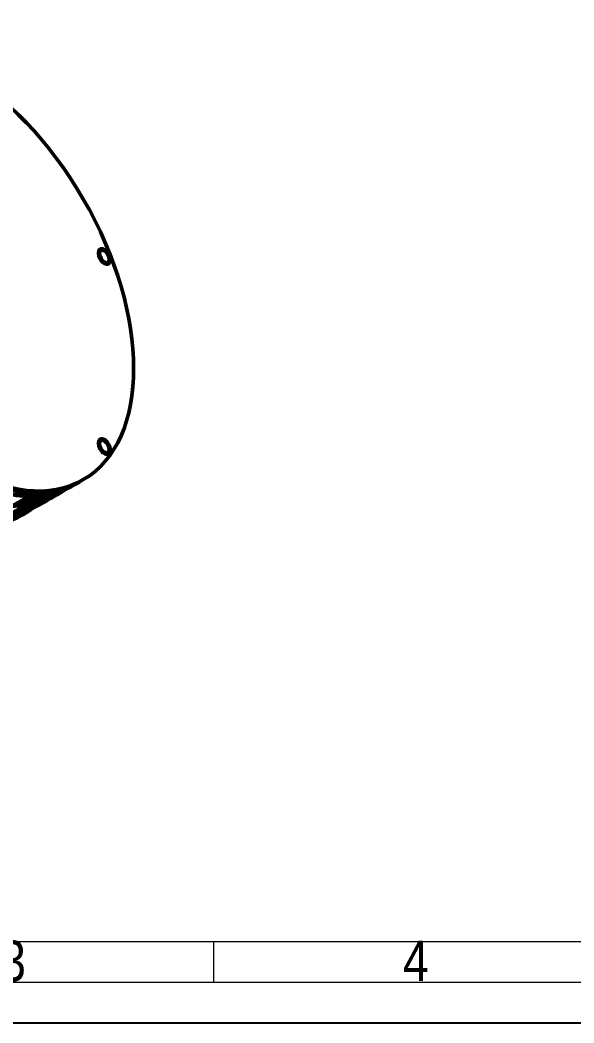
# Model space of a CAD drawing. Header units: millimetres. Extents: x 0 to 4200, y 0 to 2970.
# Drawn here: x 1361 to 2045, y 0 to 1238 of the extents above; entities that cross this region are included whole.
import ezdxf

# ---------------------------------------------------------------- set-up
doc = ezdxf.new("R2010")
doc.units = ezdxf.units.MM
doc.header["$LTSCALE"] = 10
doc.layers.add('Co ban', color=7, linetype='Continuous', lineweight=50)
for name, color, linetype, lineweight, true_color in [('Khung ban ve', 5, 'Continuous', 15, 0x0000ff), ('Manh khung ten', 7, 'Continuous', 15, 0x994c4c), ('Net chu', 30, 'Continuous', 15, 0xff7f00)]:
    doc.layers.add(name, color=color, linetype=linetype, lineweight=lineweight, true_color=true_color)
doc.styles.add('Linh_50', font='')
doc.styles.get('Linh_50').set_extended_font_data('VNI-Helve-Condense')

# ---------------------------------------------------------------- blocks, each defined once
blk = doc.blocks.new('Borders A3_Thuong')
at = {"layer": 'Khung ban ve'}
blk.add_line((410, 10), (20, 10), dxfattribs=at)
at = {"layer": 'Manh khung ten'}
for p, q in [((160, 10), (160, 5)), ((415, 5), (15, 5)), ((420, 0), (0, 0))]:
    blk.add_line(p, q, dxfattribs=at)
at = {"layer": 'Manh khung ten', "lineweight": 25}
blk.add_line((0, 0), (420, 0), dxfattribs=at)
at = {"layer": 'Net chu', "style": 'Linh_50'}
for s, p in [('3', (133.68, 5.16)), ('4', (183.38, 5.16))]:
    blk.add_text(s, height=5, dxfattribs=at).set_placement(p)

msp = doc.modelspace()

# ---------------------------------------------------------------- linework, layer by layer
at = {"layer": 'Co ban'}
for p, q in [((1435.92, 668.81), (1439.45, 670.85)), ((1397.29, 653.7), (1402.4, 656.65)), ((1406.11, 652.48), (1416.15, 658.28)), ((1407.01, 656.13), (1411.43, 658.68)), ((1411.61, 657.63), (1415.47, 659.86)), ((1414.12, 658.56), (1417.56, 660.54)), ((1415.71, 659.18), (1418.82, 660.97)), ((1353.14, 639.16), (1372.63, 650.41)), ((1355.19, 639.19), (1374.62, 650.41)), ((1355.61, 652.59), (1361.66, 656.09)), ((1357.25, 652.39), (1363.29, 655.88)), ((1380.79, 650.6), (1361.52, 639.48)), ((1370.58, 640.49), (1389.49, 651.4)), ((1373.29, 634.68), (1389.39, 643.98)), ((1373.37, 640.94), (1392.13, 651.77)), ((1374.35, 651.41), (1380.16, 654.76)), ((1376.07, 641.45), (1394.67, 652.19)), ((1376.4, 651.44), (1382.17, 654.77)), ((1388.37, 654.98), (1382.74, 651.73)), ((1384.89, 640.23), (1394.94, 646.03)), ((1385.8, 643.88), (1403.51, 654.11)), ((1390.4, 645.39), (1407.41, 655.21)), ((1391.79, 652.73), (1397.15, 655.83)), ((1392.91, 646.31), (1409.41, 655.83)), ((1394.5, 646.93), (1410.6, 656.23)), ((1394.58, 653.19), (1399.82, 656.22)), ((1349.37, 628.24), (1368.27, 639.15)), ((1352.07, 622.44), (1368.18, 631.73)), ((1352.15, 628.69), (1370.92, 639.53)), ((1354.86, 629.2), (1373.46, 639.94)), ((1363.68, 627.98), (1373.73, 633.78)), ((1364.58, 631.64), (1382.29, 641.86)), ((1369.18, 633.14), (1386.2, 642.96)), ((1371.7, 634.06), (1388.19, 643.59)), ((1347.97, 620.89), (1364.98, 630.71)), ((1350.48, 621.81), (1366.98, 631.34))]:
    msp.add_line(p, q, dxfattribs=at)
for centre, major_axis in [((1289.45, 930.66), (150, -259.81)), ((1465.51, 946.39), (-5.25, 9.09)), ((1465.51, 946.39), (-5.25, 9.09)), ((1465.51, 946.39), (-4.25, 7.36)), ((1465.51, 711.64), (5.25, -9.09)), ((1465.51, 711.64), (-5.25, 9.09)), ((1465.51, 711.64), (-4.25, 7.36))]:
    msp.add_ellipse(centre, major_axis=major_axis, ratio=0.5773503, dxfattribs=at)
msp.add_ellipse((1285.92, 928.62), major_axis=(150, -259.81), ratio=0.5773503, start_param=3.1415927, end_param=6.2831853, dxfattribs=at)
for points, knots in [([(1435.04, 668.31), (1422.12, 659.57), (1407.3, 653.94), (1371.89, 648.87), (1350.75, 650.81), (1306.73, 663.87), (1283.85, 675.01), (1238.68, 705.36), (1216.4, 724.57), (1174.71, 769.11), (1155.3, 794.44), (1121.32, 848.63), (1106.74, 877.49), (1083.91, 935.84), (1075.65, 965.32), (1068, 1011.59), (1066.46, 1029.08), (1066.4, 1045.74)], [3.8906062, 3.8906062, 3.8906062, 3.8906062, 4.159308, 4.159308, 4.4787229, 4.4787229, 4.7988943, 4.7988943, 5.1191752, 5.1191752, 5.4394096, 5.4394096, 5.7596158, 5.7596158, 6.0798345, 6.0798345, 6.2831853, 6.2831853, 6.2831853, 6.2831853]), ([(1423.99, 662.95), (1413.8, 657.74), (1402.64, 654.26), (1371.58, 649.88), (1350.49, 651.87), (1306.61, 665.02), (1283.84, 676.17), (1238.88, 706.49), (1216.71, 725.66), (1175.21, 770.09), (1155.88, 795.34), (1122.05, 849.38), (1107.54, 878.16), (1084.82, 936.32), (1076.6, 965.69), (1068.99, 1011.76), (1067.46, 1029.17), (1067.4, 1045.74)], [3.9613662, 3.9613662, 3.9613662, 3.9613662, 4.1606908, 4.1606908, 4.4812738, 4.4812738, 4.8010973, 4.8010973, 5.1208158, 5.1208158, 5.4405814, 5.4405814, 5.7603751, 5.7603751, 6.080156, 6.080156, 6.2831853, 6.2831853, 6.2831853, 6.2831853]), ([(1417.99, 659.04), (1404.12, 648.6), (1387.85, 641.94), (1350.68, 636.62), (1329.54, 638.57), (1285.52, 651.63), (1262.63, 662.77), (1217.46, 693.12), (1195.18, 712.33), (1153.49, 756.87), (1134.09, 782.19), (1100.1, 836.38), (1085.53, 865.24), (1062.7, 923.6), (1054.44, 953.07), (1046.79, 999.34), (1045.25, 1016.83), (1045.18, 1033.49)], [3.8612847, 3.8612847, 3.8612847, 3.8612847, 4.159308, 4.159308, 4.4787229, 4.4787229, 4.7988943, 4.7988943, 5.1191752, 5.1191752, 5.4394096, 5.4394096, 5.7596158, 5.7596158, 6.0798345, 6.0798345, 6.2831853, 6.2831853, 6.2831853, 6.2831853]), ([(1408.4, 653.8), (1396.73, 646.86), (1383.65, 642.32), (1350.37, 637.63), (1329.28, 639.62), (1285.4, 652.77), (1262.63, 663.92), (1217.67, 694.24), (1195.5, 713.41), (1153.99, 757.84), (1134.67, 783.1), (1100.84, 837.14), (1086.33, 865.91), (1063.6, 924.07), (1055.39, 953.44), (1047.78, 999.51), (1046.25, 1016.92), (1046.18, 1033.5)], [3.9240602, 3.9240602, 3.9240602, 3.9240602, 4.1606908, 4.1606908, 4.4812738, 4.4812738, 4.8010973, 4.8010973, 5.1208158, 5.1208158, 5.4405814, 5.4405814, 5.7603751, 5.7603751, 6.080156, 6.080156, 6.2831853, 6.2831853, 6.2831853, 6.2831853]), ([(1396.78, 646.79), (1382.91, 636.35), (1366.64, 629.7), (1329.47, 624.38), (1308.33, 626.32), (1264.3, 639.38), (1241.42, 650.52), (1196.25, 680.87), (1173.97, 700.08), (1132.28, 744.62), (1112.87, 769.94), (1078.89, 824.13), (1064.32, 853), (1041.49, 911.35), (1033.23, 940.83), (1025.57, 987.09), (1024.04, 1004.59), (1023.97, 1021.25)], [3.8612847, 3.8612847, 3.8612847, 3.8612847, 4.159308, 4.159308, 4.4787229, 4.4787229, 4.7988943, 4.7988943, 5.1191752, 5.1191752, 5.4394096, 5.4394096, 5.7596158, 5.7596158, 6.0798345, 6.0798345, 6.2831853, 6.2831853, 6.2831853, 6.2831853]), ([(1387.19, 641.56), (1375.52, 634.61), (1362.44, 630.08), (1329.16, 625.39), (1308.07, 627.37), (1264.19, 640.53), (1241.41, 651.67), (1196.46, 681.99), (1174.28, 701.16), (1132.78, 745.59), (1113.46, 770.85), (1079.62, 824.89), (1065.12, 853.66), (1042.39, 911.82), (1034.17, 941.19), (1026.56, 987.26), (1025.04, 1004.68), (1024.97, 1021.25)], [3.9240602, 3.9240602, 3.9240602, 3.9240602, 4.1606908, 4.1606908, 4.4812738, 4.4812738, 4.8010973, 4.8010973, 5.1208158, 5.1208158, 5.4405814, 5.4405814, 5.7603751, 5.7603751, 6.080156, 6.080156, 6.2831853, 6.2831853, 6.2831853, 6.2831853]), ([(1375.57, 634.54), (1361.69, 624.1), (1345.42, 617.45), (1308.25, 612.13), (1287.11, 614.07), (1243.09, 627.13), (1220.21, 638.27), (1175.04, 668.62), (1152.76, 687.83), (1111.07, 732.37), (1091.66, 757.69), (1057.68, 811.89), (1043.1, 840.75), (1020.27, 899.1), (1012.01, 928.58), (1004.36, 974.85), (1002.82, 992.34), (1002.76, 1009)], [3.8612847, 3.8612847, 3.8612847, 3.8612847, 4.159308, 4.159308, 4.4787229, 4.4787229, 4.7988943, 4.7988943, 5.1191752, 5.1191752, 5.4394096, 5.4394096, 5.7596158, 5.7596158, 6.0798345, 6.0798345, 6.2831853, 6.2831853, 6.2831853, 6.2831853]), ([(1365.98, 629.31), (1354.31, 622.36), (1341.23, 617.83), (1307.94, 613.14), (1286.85, 615.12), (1242.97, 628.28), (1220.2, 639.42), (1175.24, 669.75), (1153.07, 688.91), (1111.57, 733.35), (1092.25, 758.6), (1058.41, 812.64), (1043.9, 841.42), (1021.18, 899.57), (1012.96, 928.94), (1005.35, 975.02), (1003.82, 992.43), (1003.76, 1009)], [3.9240602, 3.9240602, 3.9240602, 3.9240602, 4.1606908, 4.1606908, 4.4812738, 4.4812738, 4.8010973, 4.8010973, 5.1208158, 5.1208158, 5.4405814, 5.4405814, 5.7603751, 5.7603751, 6.080156, 6.080156, 6.2831853, 6.2831853, 6.2831853, 6.2831853]), ([(1399.13, 649.9), (1399.13, 649.9), (1399.13, 649.9), (1398.68, 649.54), (1398.24, 649.18), (1397.8, 648.84)], [3.8396500868, 3.8396500868, 3.8396500868, 3.8396500868, 3.8397137343, 3.8397137343, 3.8494906874, 3.8494906874, 3.8494906874, 3.8494906874]), ([(1377.92, 637.65), (1377.92, 637.65), (1377.91, 637.65), (1377.47, 637.29), (1377.03, 636.94), (1376.58, 636.59)], [3.8396500868, 3.8396500868, 3.8396500868, 3.8396500868, 3.8397137343, 3.8397137343, 3.8494906874, 3.8494906874, 3.8494906874, 3.8494906874])]:
    msp.add_open_spline(points, degree=3, knots=knots, dxfattribs=at)
for points in [[(1458.09, 950.37), (1459.37, 947.28), (1460.6, 944.19), (1461.81, 941.1)], [(1458.28, 952.52), (1460.13, 948.09), (1461.91, 943.64), (1463.61, 939.2)], [(1407.76, 657.76), (1407.1, 657.08), (1406.42, 656.42), (1405.74, 655.76)], [(1409.58, 658.2), (1409.15, 657.75), (1408.72, 657.31), (1408.29, 656.87)], [(1378.31, 649.17), (1376.59, 646.63), (1374.79, 644.18), (1372.91, 641.83)], [(1380.26, 650.3), (1378.65, 647.84), (1376.97, 645.46), (1375.22, 643.17)], [(1390.54, 649.81), (1388.61, 647.61), (1386.6, 645.51), (1384.53, 643.51)], [(1393.16, 651.32), (1391.21, 648.98), (1389.18, 646.75), (1387.08, 644.62)], [(1395.31, 655.6), (1394.92, 655.09), (1394.53, 654.58), (1394.13, 654.08)], [(1396.7, 655.77), (1396.61, 655.65), (1396.52, 655.53), (1396.43, 655.41)], [(1403.85, 652.62), (1403.54, 652.34), (1403.22, 652.06), (1402.91, 651.79)], [(1369.33, 637.56), (1367.4, 635.36), (1365.39, 633.27), (1363.32, 631.26)], [(1371.95, 639.07), (1369.99, 636.74), (1367.96, 634.51), (1365.86, 632.38)], [(1382.63, 640.38), (1382.32, 640.09), (1382.01, 639.82), (1381.69, 639.54)]]:
    msp.add_open_spline(points, degree=3, dxfattribs=at)

# ---------------------------------------------------------------- block references
at = {"xscale": 10, "yscale": 10, "zscale": 10}
msp.add_blockref('Borders A3_Thuong', (0, 0), dxfattribs=at)

doc.saveas('drawing.dxf')
